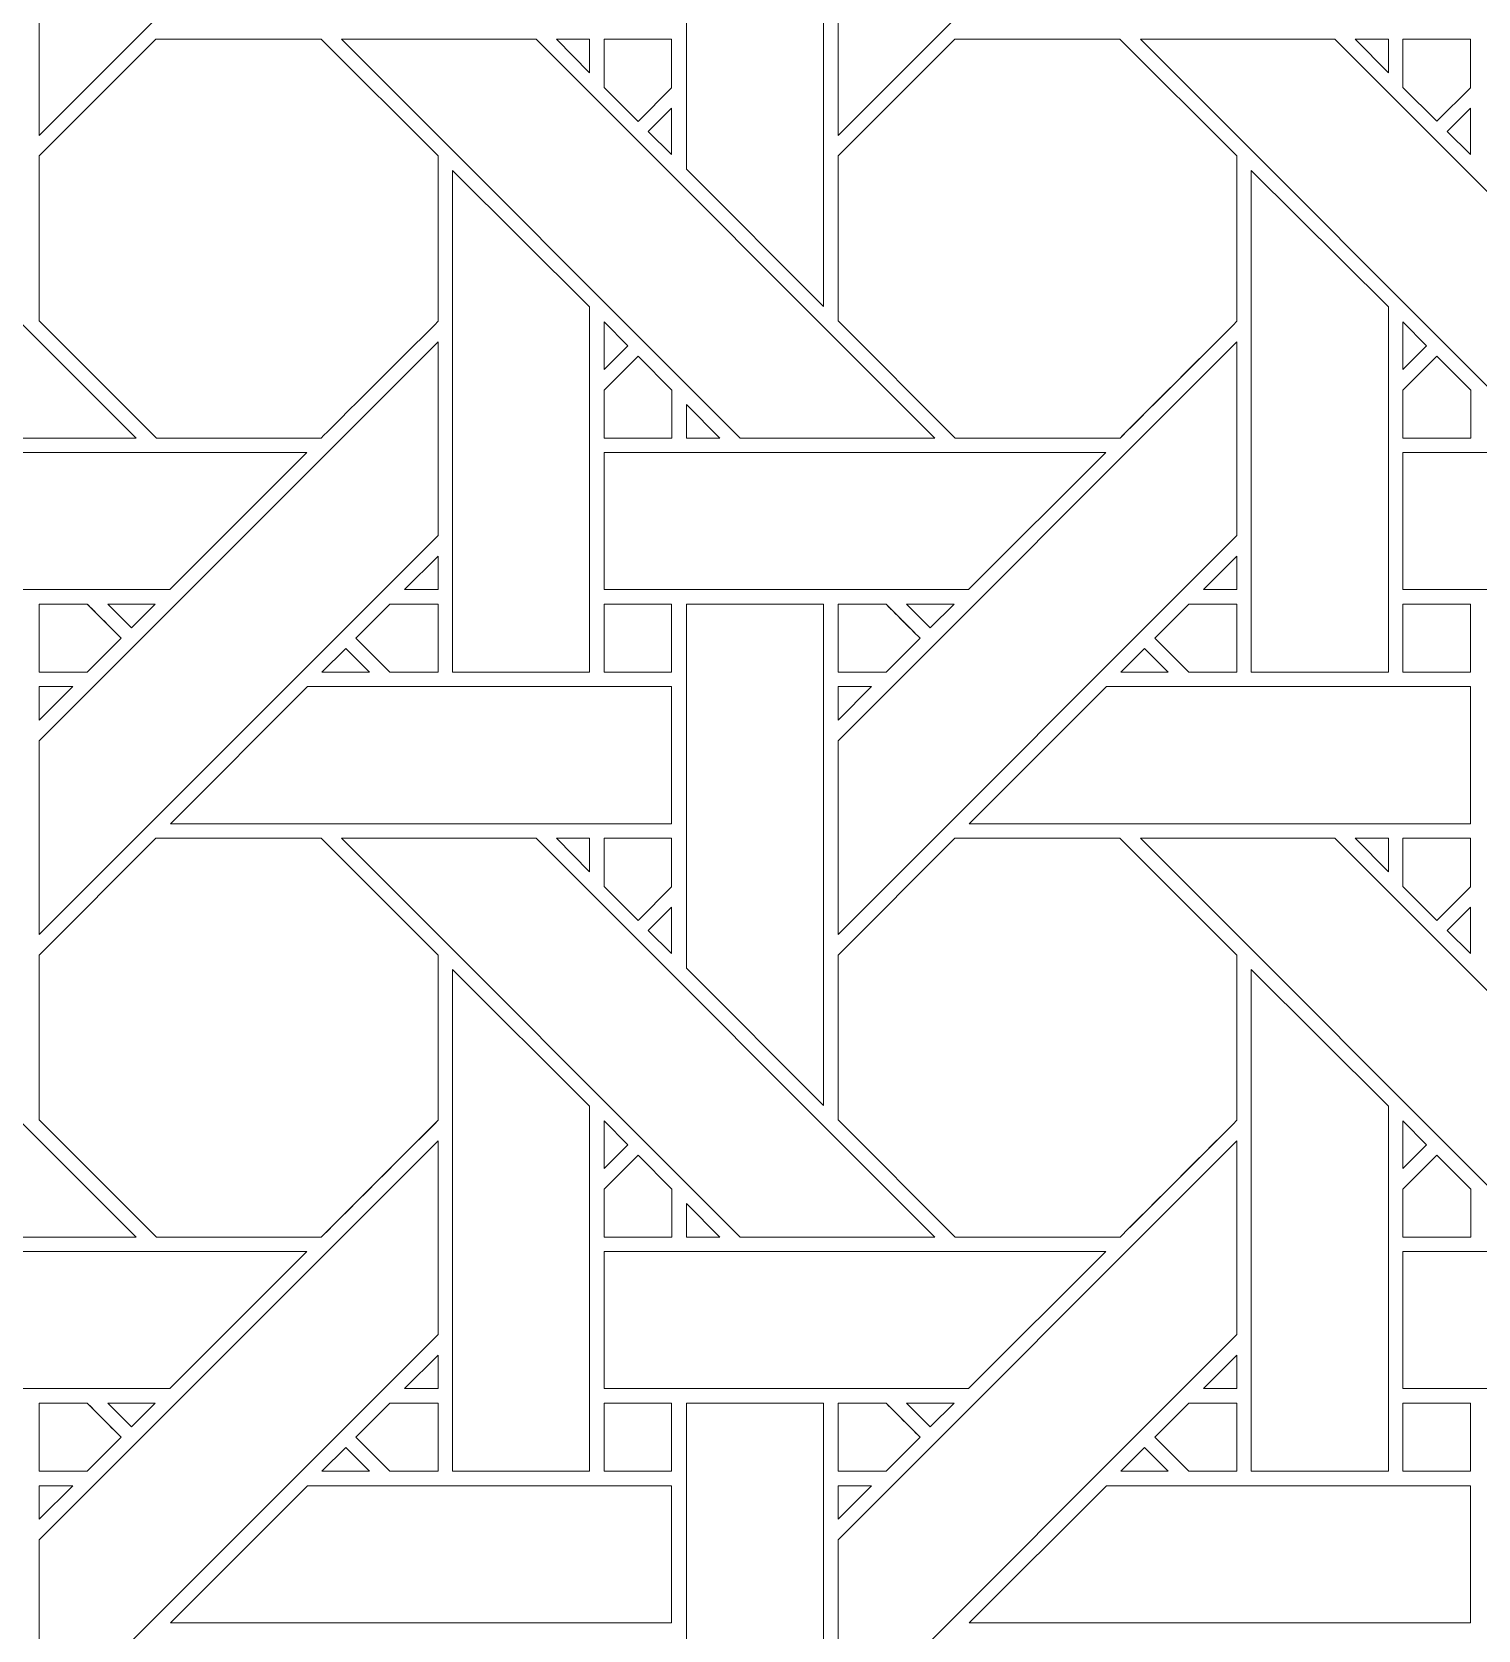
# Model space of a CAD drawing. Header units: inches. Extents: x 5.4 to 19.4, y 5.6 to 12.6.
# Drawn here: x 14.035 to 15.752, y 7.442 to 9.34 of the extents above; entities that cross this region are included whole.
import ezdxf

# ---------------------------------------------------------------- set-up
doc = ezdxf.new("R2010")
doc.units = ezdxf.units.IN
doc.header["$MEASUREMENT"] = 0
doc.layers.add('Design', color=7, linetype='Continuous', lineweight=0)

msp = doc.modelspace()

# ---------------------------------------------------------------- linework, layer by layer
at = {"layer": 'Design'}
for points, knots in [([(5.3829, 12.5948), (5.3829, 12.5948), (5.3829, 5.5948), (5.3829, 5.5948), (5.3829, 5.5948), (19.3829, 5.5948), (19.3829, 5.5948), (19.3829, 5.5948), (19.3829, 12.5948), (19.3829, 12.5948), (19.3829, 12.5948), (5.3829, 12.5948), (5.3829, 12.5948)], [0, 0, 0, 0, 1, 1, 1, 2, 2, 2, 3, 3, 3, 4, 4, 4, 4]), ([(5.8069, 12.1914), (5.8069, 12.1914), (5.8069, 5.9981), (5.8069, 5.9981), (5.8069, 5.9981), (18.9588, 5.9981), (18.9588, 5.9981), (18.9588, 5.9981), (18.9588, 12.1914), (18.9588, 12.1914), (18.9588, 12.1914), (5.8069, 12.1914), (5.8069, 12.1914)], [0, 0, 0, 0, 1, 1, 1, 2, 2, 2, 3, 3, 3, 4, 4, 4, 4]), ([(14.5172, 9.6904), (14.5172, 9.6904), (14.0435, 9.2167), (14.0435, 9.2167), (14.0435, 9.2167), (14.0435, 9.4468), (14.0435, 9.4468), (14.0435, 9.4468), (14.5172, 9.9204), (14.5172, 9.9204), (14.5172, 9.9204), (14.5172, 9.6904), (14.5172, 9.6904)], [0, 0, 0, 0, 1, 1, 1, 2, 2, 2, 3, 3, 3, 4, 4, 4, 4]), ([(15.4659, 9.6904), (15.4659, 9.6904), (14.9922, 9.2167), (14.9922, 9.2167), (14.9922, 9.2167), (14.9922, 9.4468), (14.9922, 9.4468), (14.9922, 9.4468), (15.4659, 9.9204), (15.4659, 9.9204), (15.4659, 9.9204), (15.4659, 9.6904), (15.4659, 9.6904)], [0, 0, 0, 0, 1, 1, 1, 2, 2, 2, 3, 3, 3, 4, 4, 4, 4]), ([(14.8122, 9.1768), (14.8122, 9.1768), (14.8122, 9.609), (14.8122, 9.609), (14.8122, 9.609), (14.9751, 9.609), (14.9751, 9.609), (14.9751, 9.609), (14.9751, 9.0138), (14.9751, 9.0138), (14.9751, 9.0138), (14.8122, 9.1768), (14.8122, 9.1768)], [0, 0, 0, 0, 1, 1, 1, 2, 2, 2, 3, 3, 3, 4, 4, 4, 4]), ([(13.4539, 9.3311), (13.4539, 9.3311), (13.6849, 9.3311), (13.6849, 9.3311), (13.6849, 9.3311), (14.1585, 8.8574), (14.1585, 8.8574), (14.1585, 8.8574), (13.9275, 8.8574), (13.9275, 8.8574), (13.9275, 8.8574), (13.4539, 9.3311), (13.4539, 9.3311)], [0, 0, 0, 0, 1, 1, 1, 2, 2, 2, 3, 3, 3, 4, 4, 4, 4]), ([(14.1822, 9.3311), (14.1822, 9.3311), (14.3784, 9.3311), (14.3784, 9.3311), (14.3784, 9.3311), (14.5172, 9.1924), (14.5172, 9.1924), (14.5172, 9.1924), (14.5172, 8.9961), (14.5172, 8.9961), (14.4994, 8.9782), (14.3874, 8.8665), (14.3784, 8.8575), (14.3784, 8.8575), (14.1827, 8.8575), (14.1827, 8.8575), (14.1827, 8.8575), (14.0435, 8.9967), (14.0435, 8.9967), (14.0435, 8.9967), (14.0435, 9.1924), (14.0435, 9.1924), (14.0435, 9.1924), (14.1822, 9.3311), (14.1822, 9.3311)], [0, 0, 0, 0, 1, 1, 1, 2, 2, 2, 3, 3, 3, 4, 4, 4, 5, 5, 5, 6, 6, 6, 7, 7, 7, 8, 8, 8, 8]), ([(14.0435, 8.9967), (14.0435, 8.9967), (14.0435, 9.1924), (14.0435, 9.1924), (14.0435, 9.1924), (14.1822, 9.3311), (14.1822, 9.3311), (14.1822, 9.3311), (14.3784, 9.3311), (14.3784, 9.3311), (14.3784, 9.3311), (14.5172, 9.1924), (14.5172, 9.1924), (14.5172, 9.1924), (14.5172, 8.9961), (14.5172, 8.9961), (14.4994, 8.9782), (14.3874, 8.8665), (14.3784, 8.8575), (14.3784, 8.8575), (14.1827, 8.8575), (14.1827, 8.8575), (14.1827, 8.8575), (14.0435, 8.9967), (14.0435, 8.9967)], [0, 0, 0, 0, 1, 1, 1, 2, 2, 2, 3, 3, 3, 4, 4, 4, 5, 5, 5, 6, 6, 6, 7, 7, 7, 8, 8, 8, 8]), ([(14.4026, 9.3311), (14.4026, 9.3311), (14.6336, 9.3311), (14.6336, 9.3311), (14.6336, 9.3311), (15.1072, 8.8574), (15.1072, 8.8574), (15.1072, 8.8574), (14.8762, 8.8574), (14.8762, 8.8574), (14.8762, 8.8574), (14.4026, 9.3311), (14.4026, 9.3311)], [0, 0, 0, 0, 1, 1, 1, 2, 2, 2, 3, 3, 3, 4, 4, 4, 4]), ([(14.6577, 9.3311), (14.6577, 9.3311), (14.6972, 9.3311), (14.6972, 9.3311), (14.6972, 9.3311), (14.6972, 9.2912), (14.6972, 9.2912), (14.6972, 9.2912), (14.6577, 9.3311), (14.6577, 9.3311)], [0, 0, 0, 0, 1, 1, 1, 2, 2, 2, 3, 3, 3, 3]), ([(14.7946, 9.3311), (14.7946, 9.3311), (14.7946, 9.2735), (14.7946, 9.2735), (14.7946, 9.2735), (14.7547, 9.2335), (14.7547, 9.2335), (14.7547, 9.2335), (14.7144, 9.2739), (14.7144, 9.2739), (14.7144, 9.2739), (14.7144, 9.3311), (14.7144, 9.3311), (14.7144, 9.3311), (14.7946, 9.3311), (14.7946, 9.3311)], [0, 0, 0, 0, 1, 1, 1, 2, 2, 2, 3, 3, 3, 4, 4, 4, 5, 5, 5, 5]), ([(14.7547, 9.2335), (14.7547, 9.2335), (14.7144, 9.2739), (14.7144, 9.2739), (14.7144, 9.2739), (14.7144, 9.3311), (14.7144, 9.3311), (14.7144, 9.3311), (14.7946, 9.3311), (14.7946, 9.3311), (14.7946, 9.3311), (14.7946, 9.2735), (14.7946, 9.2735), (14.7946, 9.2735), (14.7547, 9.2335), (14.7547, 9.2335)], [0, 0, 0, 0, 1, 1, 1, 2, 2, 2, 3, 3, 3, 4, 4, 4, 5, 5, 5, 5]), ([(15.1309, 9.3311), (15.1309, 9.3311), (15.3271, 9.3311), (15.3271, 9.3311), (15.3271, 9.3311), (15.4659, 9.1924), (15.4659, 9.1924), (15.4659, 9.1924), (15.4659, 8.9961), (15.4659, 8.9961), (15.4481, 8.9782), (15.3362, 8.8665), (15.3272, 8.8575), (15.3272, 8.8575), (15.1315, 8.8575), (15.1315, 8.8575), (15.1315, 8.8575), (14.9922, 8.9967), (14.9922, 8.9967), (14.9922, 8.9967), (14.9922, 9.1924), (14.9922, 9.1924), (14.9922, 9.1924), (15.1309, 9.3311), (15.1309, 9.3311)], [0, 0, 0, 0, 1, 1, 1, 2, 2, 2, 3, 3, 3, 4, 4, 4, 5, 5, 5, 6, 6, 6, 7, 7, 7, 8, 8, 8, 8]), ([(14.9922, 8.9967), (14.9922, 8.9967), (14.9922, 9.1924), (14.9922, 9.1924), (14.9922, 9.1924), (15.1309, 9.3311), (15.1309, 9.3311), (15.1309, 9.3311), (15.3271, 9.3311), (15.3271, 9.3311), (15.3271, 9.3311), (15.4659, 9.1924), (15.4659, 9.1924), (15.4659, 9.1924), (15.4659, 8.9961), (15.4659, 8.9961), (15.4477, 8.9778), (15.3359, 8.8662), (15.3272, 8.8575), (15.3272, 8.8575), (15.1315, 8.8575), (15.1315, 8.8575), (15.1315, 8.8575), (14.9922, 8.9967), (14.9922, 8.9967)], [0, 0, 0, 0, 1, 1, 1, 2, 2, 2, 3, 3, 3, 4, 4, 4, 5, 5, 5, 6, 6, 6, 7, 7, 7, 8, 8, 8, 8]), ([(15.3514, 9.3311), (15.3514, 9.3311), (15.5823, 9.3311), (15.5823, 9.3311), (15.5823, 9.3311), (16.056, 8.8574), (16.056, 8.8574), (16.056, 8.8574), (15.8249, 8.8574), (15.8249, 8.8574), (15.8249, 8.8574), (15.3514, 9.3311), (15.3514, 9.3311)], [0, 0, 0, 0, 1, 1, 1, 2, 2, 2, 3, 3, 3, 4, 4, 4, 4]), ([(15.6064, 9.3311), (15.6064, 9.3311), (15.6459, 9.3311), (15.6459, 9.3311), (15.6459, 9.3311), (15.6459, 9.2912), (15.6459, 9.2912), (15.6459, 9.2912), (15.6064, 9.3311), (15.6064, 9.3311)], [0, 0, 0, 0, 1, 1, 1, 2, 2, 2, 3, 3, 3, 3]), ([(15.7434, 9.3311), (15.7434, 9.3311), (15.7434, 9.2735), (15.7434, 9.2735), (15.7434, 9.2735), (15.7034, 9.2336), (15.7034, 9.2336), (15.7034, 9.2336), (15.6631, 9.2739), (15.6631, 9.2739), (15.6631, 9.2739), (15.6631, 9.3311), (15.6631, 9.3311), (15.6631, 9.3311), (15.7434, 9.3311), (15.7434, 9.3311)], [0, 0, 0, 0, 1, 1, 1, 2, 2, 2, 3, 3, 3, 4, 4, 4, 5, 5, 5, 5]), ([(15.7034, 9.2336), (15.7034, 9.2336), (15.6631, 9.2739), (15.6631, 9.2739), (15.6631, 9.2739), (15.6631, 9.3311), (15.6631, 9.3311), (15.6631, 9.3311), (15.7434, 9.3311), (15.7434, 9.3311), (15.7434, 9.3311), (15.7434, 9.2735), (15.7434, 9.2735), (15.7434, 9.2735), (15.7034, 9.2336), (15.7034, 9.2336)], [0, 0, 0, 0, 1, 1, 1, 2, 2, 2, 3, 3, 3, 4, 4, 4, 5, 5, 5, 5]), ([(14.7946, 9.2492), (14.7946, 9.2492), (14.7946, 9.1941), (14.7946, 9.1941), (14.7946, 9.1941), (14.7669, 9.2215), (14.7669, 9.2215), (14.7669, 9.2215), (14.7946, 9.2492), (14.7946, 9.2492)], [0, 0, 0, 0, 1, 1, 1, 2, 2, 2, 3, 3, 3, 3]), ([(15.7434, 9.2492), (15.7434, 9.2492), (15.7434, 9.1941), (15.7434, 9.1941), (15.7434, 9.1941), (15.7156, 9.2215), (15.7156, 9.2215), (15.7156, 9.2215), (15.7434, 9.2492), (15.7434, 9.2492)], [0, 0, 0, 0, 1, 1, 1, 2, 2, 2, 3, 3, 3, 3]), ([(14.6971, 9.0131), (14.6971, 9.0131), (14.6971, 8.5794), (14.6971, 8.5794), (14.6971, 8.5794), (14.5343, 8.5794), (14.5343, 8.5794), (14.5343, 8.5794), (14.5343, 9.1753), (14.5343, 9.1753), (14.5343, 9.1753), (14.6971, 9.0131), (14.6971, 9.0131)], [0, 0, 0, 0, 1, 1, 1, 2, 2, 2, 3, 3, 3, 4, 4, 4, 4]), ([(15.6458, 9.0131), (15.6458, 9.0131), (15.6458, 8.5794), (15.6458, 8.5794), (15.6458, 8.5794), (15.483, 8.5794), (15.483, 8.5794), (15.483, 8.5794), (15.483, 9.1753), (15.483, 9.1753), (15.483, 9.1753), (15.6458, 9.0131), (15.6458, 9.0131)], [0, 0, 0, 0, 1, 1, 1, 2, 2, 2, 3, 3, 3, 4, 4, 4, 4]), ([(14.7144, 8.9389), (14.7144, 8.9389), (14.7144, 8.9956), (14.7144, 8.9956), (14.7144, 8.9956), (14.7426, 8.9671), (14.7426, 8.9671), (14.7426, 8.9671), (14.7144, 8.9389), (14.7144, 8.9389)], [0, 0, 0, 0, 1, 1, 1, 2, 2, 2, 3, 3, 3, 3]), ([(15.6631, 8.9389), (15.6631, 8.9389), (15.6631, 8.9956), (15.6631, 8.9956), (15.6631, 8.9956), (15.6913, 8.9671), (15.6913, 8.9671), (15.6913, 8.9671), (15.6631, 8.9389), (15.6631, 8.9389)], [0, 0, 0, 0, 1, 1, 1, 2, 2, 2, 3, 3, 3, 3]), ([(14.0435, 8.4981), (14.0435, 8.4981), (14.5172, 8.9717), (14.5172, 8.9717), (14.5172, 8.9717), (14.5172, 8.7417), (14.5172, 8.7417), (14.5172, 8.7417), (14.0435, 8.268), (14.0435, 8.268), (14.0435, 8.268), (14.0435, 8.4981), (14.0435, 8.4981)], [0, 0, 0, 0, 1, 1, 1, 2, 2, 2, 3, 3, 3, 4, 4, 4, 4]), ([(14.9922, 8.4981), (14.9922, 8.4981), (15.4659, 8.9717), (15.4659, 8.9717), (15.4659, 8.9717), (15.4659, 8.7417), (15.4659, 8.7417), (15.4659, 8.7417), (14.9922, 8.268), (14.9922, 8.268), (14.9922, 8.268), (14.9922, 8.4981), (14.9922, 8.4981)], [0, 0, 0, 0, 1, 1, 1, 2, 2, 2, 3, 3, 3, 4, 4, 4, 4]), ([(14.7144, 8.8572), (14.7144, 8.8572), (14.7144, 8.9145), (14.7144, 8.9145), (14.7144, 8.9145), (14.7547, 8.9548), (14.7547, 8.9548), (14.7547, 8.9548), (14.795, 8.9145), (14.795, 8.9145), (14.795, 8.9145), (14.795, 8.8572), (14.795, 8.8572), (14.795, 8.8572), (14.7144, 8.8572), (14.7144, 8.8572)], [0, 0, 0, 0, 1, 1, 1, 2, 2, 2, 3, 3, 3, 4, 4, 4, 5, 5, 5, 5]), ([(14.7144, 8.9145), (14.7144, 8.9145), (14.7547, 8.9548), (14.7547, 8.9548), (14.7547, 8.9548), (14.795, 8.9145), (14.795, 8.9145), (14.795, 8.9145), (14.795, 8.8572), (14.795, 8.8572), (14.795, 8.8572), (14.7144, 8.8572), (14.7144, 8.8572), (14.7144, 8.8572), (14.7144, 8.9145), (14.7144, 8.9145)], [0, 0, 0, 0, 1, 1, 1, 2, 2, 2, 3, 3, 3, 4, 4, 4, 5, 5, 5, 5]), ([(15.6631, 8.8572), (15.6631, 8.8572), (15.6631, 8.9145), (15.6631, 8.9145), (15.6631, 8.9145), (15.7034, 8.9548), (15.7034, 8.9548), (15.7034, 8.9548), (15.7438, 8.9145), (15.7438, 8.9145), (15.7438, 8.9145), (15.7438, 8.8572), (15.7438, 8.8572), (15.7438, 8.8572), (15.6631, 8.8572), (15.6631, 8.8572)], [0, 0, 0, 0, 1, 1, 1, 2, 2, 2, 3, 3, 3, 4, 4, 4, 5, 5, 5, 5]), ([(15.6631, 8.9145), (15.6631, 8.9145), (15.7034, 8.9548), (15.7034, 8.9548), (15.7034, 8.9548), (15.7438, 8.9145), (15.7438, 8.9145), (15.7438, 8.9145), (15.7438, 8.8572), (15.7438, 8.8572), (15.7438, 8.8572), (15.6631, 8.8572), (15.6631, 8.8572), (15.6631, 8.8572), (15.6631, 8.9145), (15.6631, 8.9145)], [0, 0, 0, 0, 1, 1, 1, 2, 2, 2, 3, 3, 3, 4, 4, 4, 5, 5, 5, 5]), ([(14.852, 8.8574), (14.852, 8.8574), (14.8123, 8.8574), (14.8123, 8.8574), (14.8123, 8.8574), (14.8123, 8.8972), (14.8123, 8.8972), (14.8123, 8.8972), (14.852, 8.8574), (14.852, 8.8574)], [0, 0, 0, 0, 1, 1, 1, 2, 2, 2, 3, 3, 3, 3]), ([(13.7656, 8.6775), (13.7656, 8.6775), (13.7656, 8.8402), (13.7656, 8.8402), (13.7656, 8.8402), (14.3613, 8.8402), (14.3613, 8.8402), (14.3613, 8.8402), (14.1986, 8.6775), (14.1986, 8.6775), (14.1986, 8.6775), (13.7656, 8.6775), (13.7656, 8.6775)], [0, 0, 0, 0, 1, 1, 1, 2, 2, 2, 3, 3, 3, 4, 4, 4, 4]), ([(14.7144, 8.6775), (14.7144, 8.6775), (14.7144, 8.8402), (14.7144, 8.8402), (14.7144, 8.8402), (15.3101, 8.8402), (15.3101, 8.8402), (15.3101, 8.8402), (15.1473, 8.6775), (15.1473, 8.6775), (15.1473, 8.6775), (14.7144, 8.6775), (14.7144, 8.6775)], [0, 0, 0, 0, 1, 1, 1, 2, 2, 2, 3, 3, 3, 4, 4, 4, 4]), ([(15.6631, 8.6775), (15.6631, 8.6775), (15.6631, 8.8402), (15.6631, 8.8402), (15.6631, 8.8402), (16.2588, 8.8402), (16.2588, 8.8402), (16.2588, 8.8402), (16.0961, 8.6775), (16.0961, 8.6775), (16.0961, 8.6775), (15.6631, 8.6775), (15.6631, 8.6775)], [0, 0, 0, 0, 1, 1, 1, 2, 2, 2, 3, 3, 3, 4, 4, 4, 4]), ([(14.4774, 8.6775), (14.4774, 8.6775), (14.5172, 8.7173), (14.5172, 8.7173), (14.5172, 8.7173), (14.5172, 8.6775), (14.5172, 8.6775), (14.5172, 8.6775), (14.4774, 8.6775), (14.4774, 8.6775)], [0, 0, 0, 0, 1, 1, 1, 2, 2, 2, 3, 3, 3, 3]), ([(15.4261, 8.6775), (15.4261, 8.6775), (15.4659, 8.7173), (15.4659, 8.7173), (15.4659, 8.7173), (15.4659, 8.6775), (15.4659, 8.6775), (15.4659, 8.6775), (15.4261, 8.6775), (15.4261, 8.6775)], [0, 0, 0, 0, 1, 1, 1, 2, 2, 2, 3, 3, 3, 3]), ([(14.1006, 8.6602), (14.1057, 8.6551), (14.1365, 8.6243), (14.1409, 8.6199), (14.1409, 8.6199), (14.1005, 8.5794), (14.1005, 8.5794), (14.1005, 8.5794), (14.0435, 8.5794), (14.0435, 8.5794), (14.0435, 8.5794), (14.0435, 8.6602), (14.0435, 8.6602), (14.0435, 8.6602), (14.1006, 8.6602), (14.1006, 8.6602)], [0, 0, 0, 0, 1, 1, 1, 2, 2, 2, 3, 3, 3, 4, 4, 4, 5, 5, 5, 5]), ([(14.0435, 8.5794), (14.0435, 8.5794), (14.0435, 8.6602), (14.0435, 8.6602), (14.0435, 8.6602), (14.1006, 8.6602), (14.1006, 8.6602), (14.106, 8.6548), (14.1369, 8.6239), (14.1409, 8.6199), (14.1409, 8.6199), (14.1005, 8.5794), (14.1005, 8.5794), (14.1005, 8.5794), (14.0435, 8.5794), (14.0435, 8.5794)], [0, 0, 0, 0, 1, 1, 1, 2, 2, 2, 3, 3, 3, 4, 4, 4, 5, 5, 5, 5]), ([(14.1249, 8.6602), (14.1249, 8.6602), (14.1814, 8.6602), (14.1814, 8.6602), (14.1814, 8.6602), (14.1531, 8.632), (14.1531, 8.632), (14.1531, 8.632), (14.1249, 8.6602), (14.1249, 8.6602)], [0, 0, 0, 0, 1, 1, 1, 2, 2, 2, 3, 3, 3, 3]), ([(14.5172, 8.6602), (14.5172, 8.6602), (14.5172, 8.5794), (14.5172, 8.5794), (14.5172, 8.5794), (14.4601, 8.5794), (14.4601, 8.5794), (14.4601, 8.5794), (14.4197, 8.6198), (14.4197, 8.6198), (14.4197, 8.6198), (14.4601, 8.6602), (14.4601, 8.6602), (14.4601, 8.6602), (14.5172, 8.6602), (14.5172, 8.6602)], [0, 0, 0, 0, 1, 1, 1, 2, 2, 2, 3, 3, 3, 4, 4, 4, 5, 5, 5, 5]), ([(14.4197, 8.6198), (14.4197, 8.6198), (14.4601, 8.6602), (14.4601, 8.6602), (14.4601, 8.6602), (14.5172, 8.6602), (14.5172, 8.6602), (14.5172, 8.6602), (14.5172, 8.5794), (14.5172, 8.5794), (14.5172, 8.5794), (14.4601, 8.5794), (14.4601, 8.5794), (14.4601, 8.5794), (14.4197, 8.6198), (14.4197, 8.6198)], [0, 0, 0, 0, 1, 1, 1, 2, 2, 2, 3, 3, 3, 4, 4, 4, 5, 5, 5, 5]), ([(14.7946, 8.5794), (14.7946, 8.5794), (14.7144, 8.5794), (14.7144, 8.5794), (14.7144, 8.5794), (14.7144, 8.6602), (14.7144, 8.6602), (14.7144, 8.6602), (14.7946, 8.6602), (14.7946, 8.6602), (14.7946, 8.6602), (14.7946, 8.5794), (14.7946, 8.5794)], [0, 0, 0, 0, 1, 1, 1, 2, 2, 2, 3, 3, 3, 4, 4, 4, 4]), ([(14.7144, 8.5794), (14.7144, 8.5794), (14.7144, 8.6602), (14.7144, 8.6602), (14.7144, 8.6602), (14.7946, 8.6602), (14.7946, 8.6602), (14.7946, 8.6602), (14.7946, 8.5794), (14.7946, 8.5794), (14.7946, 8.5794), (14.7144, 8.5794), (14.7144, 8.5794)], [0, 0, 0, 0, 1, 1, 1, 2, 2, 2, 3, 3, 3, 4, 4, 4, 4]), ([(14.9751, 8.6602), (14.9751, 8.6602), (14.9751, 8.0651), (14.9751, 8.0651), (14.9751, 8.0651), (14.8122, 8.228), (14.8122, 8.228), (14.8122, 8.228), (14.8122, 8.6602), (14.8122, 8.6602), (14.8122, 8.6602), (14.9751, 8.6602), (14.9751, 8.6602)], [0, 0, 0, 0, 1, 1, 1, 2, 2, 2, 3, 3, 3, 4, 4, 4, 4]), ([(15.0493, 8.6602), (15.0544, 8.6551), (15.0852, 8.6243), (15.0896, 8.6199), (15.0896, 8.6199), (15.0492, 8.5794), (15.0492, 8.5794), (15.0492, 8.5794), (14.9922, 8.5794), (14.9922, 8.5794), (14.9922, 8.5794), (14.9922, 8.6602), (14.9922, 8.6602), (14.9922, 8.6602), (15.0493, 8.6602), (15.0493, 8.6602)], [0, 0, 0, 0, 1, 1, 1, 2, 2, 2, 3, 3, 3, 4, 4, 4, 5, 5, 5, 5]), ([(14.9922, 8.5794), (14.9922, 8.5794), (14.9922, 8.6602), (14.9922, 8.6602), (14.9922, 8.6602), (15.0493, 8.6602), (15.0493, 8.6602), (15.0547, 8.6549), (15.0855, 8.624), (15.0896, 8.6199), (15.0896, 8.6199), (15.0492, 8.5794), (15.0492, 8.5794), (15.0492, 8.5794), (14.9922, 8.5794), (14.9922, 8.5794)], [0, 0, 0, 0, 1, 1, 1, 2, 2, 2, 3, 3, 3, 4, 4, 4, 5, 5, 5, 5]), ([(15.0736, 8.6602), (15.0736, 8.6602), (15.1301, 8.6602), (15.1301, 8.6602), (15.1301, 8.6602), (15.1018, 8.632), (15.1018, 8.632), (15.1018, 8.632), (15.0736, 8.6602), (15.0736, 8.6602)], [0, 0, 0, 0, 1, 1, 1, 2, 2, 2, 3, 3, 3, 3]), ([(15.4659, 8.6602), (15.4659, 8.6602), (15.4659, 8.5794), (15.4659, 8.5794), (15.4659, 8.5794), (15.4088, 8.5794), (15.4088, 8.5794), (15.4088, 8.5794), (15.3684, 8.6198), (15.3684, 8.6198), (15.3684, 8.6198), (15.4089, 8.6602), (15.4089, 8.6602), (15.4089, 8.6602), (15.4659, 8.6602), (15.4659, 8.6602)], [0, 0, 0, 0, 1, 1, 1, 2, 2, 2, 3, 3, 3, 4, 4, 4, 5, 5, 5, 5]), ([(15.3684, 8.6198), (15.3684, 8.6198), (15.4089, 8.6602), (15.4089, 8.6602), (15.4089, 8.6602), (15.4659, 8.6602), (15.4659, 8.6602), (15.4659, 8.6602), (15.4659, 8.5794), (15.4659, 8.5794), (15.4659, 8.5794), (15.4088, 8.5794), (15.4088, 8.5794), (15.4088, 8.5794), (15.3684, 8.6198), (15.3684, 8.6198)], [0, 0, 0, 0, 1, 1, 1, 2, 2, 2, 3, 3, 3, 4, 4, 4, 5, 5, 5, 5]), ([(15.7434, 8.5794), (15.7434, 8.5794), (15.6631, 8.5794), (15.6631, 8.5794), (15.6631, 8.5794), (15.6631, 8.6602), (15.6631, 8.6602), (15.6631, 8.6602), (15.7434, 8.6602), (15.7434, 8.6602), (15.7434, 8.6602), (15.7434, 8.5794), (15.7434, 8.5794)], [0, 0, 0, 0, 1, 1, 1, 2, 2, 2, 3, 3, 3, 4, 4, 4, 4]), ([(15.6631, 8.5794), (15.6631, 8.5794), (15.6631, 8.6602), (15.6631, 8.6602), (15.6631, 8.6602), (15.7434, 8.6602), (15.7434, 8.6602), (15.7434, 8.6602), (15.7434, 8.5794), (15.7434, 8.5794), (15.7434, 8.5794), (15.6631, 8.5794), (15.6631, 8.5794)], [0, 0, 0, 0, 1, 1, 1, 2, 2, 2, 3, 3, 3, 4, 4, 4, 4]), ([(14.4358, 8.5794), (14.4358, 8.5794), (14.3793, 8.5794), (14.3793, 8.5794), (14.3793, 8.5794), (14.4076, 8.6077), (14.4076, 8.6077), (14.4076, 8.6077), (14.4358, 8.5794), (14.4358, 8.5794)], [0, 0, 0, 0, 1, 1, 1, 2, 2, 2, 3, 3, 3, 3]), ([(15.3845, 8.5794), (15.3845, 8.5794), (15.3281, 8.5794), (15.3281, 8.5794), (15.3281, 8.5794), (15.3563, 8.6077), (15.3563, 8.6077), (15.3563, 8.6077), (15.3845, 8.5794), (15.3845, 8.5794)], [0, 0, 0, 0, 1, 1, 1, 2, 2, 2, 3, 3, 3, 3]), ([(14.0833, 8.5623), (14.0833, 8.5623), (14.0435, 8.5225), (14.0435, 8.5225), (14.0435, 8.5225), (14.0435, 8.5623), (14.0435, 8.5623), (14.0435, 8.5623), (14.0833, 8.5623), (14.0833, 8.5623)], [0, 0, 0, 0, 1, 1, 1, 2, 2, 2, 3, 3, 3, 3]), ([(14.1993, 8.3995), (14.1993, 8.3995), (14.3622, 8.5623), (14.3622, 8.5623), (14.3622, 8.5623), (14.7946, 8.5623), (14.7946, 8.5623), (14.7946, 8.5623), (14.7946, 8.3995), (14.7946, 8.3995), (14.7946, 8.3995), (14.1993, 8.3995), (14.1993, 8.3995)], [0, 0, 0, 0, 1, 1, 1, 2, 2, 2, 3, 3, 3, 4, 4, 4, 4]), ([(15.0321, 8.5623), (15.0321, 8.5623), (14.9922, 8.5225), (14.9922, 8.5225), (14.9922, 8.5225), (14.9922, 8.5623), (14.9922, 8.5623), (14.9922, 8.5623), (15.0321, 8.5623), (15.0321, 8.5623)], [0, 0, 0, 0, 1, 1, 1, 2, 2, 2, 3, 3, 3, 3]), ([(15.1481, 8.3995), (15.1481, 8.3995), (15.3109, 8.5623), (15.3109, 8.5623), (15.3109, 8.5623), (15.7434, 8.5623), (15.7434, 8.5623), (15.7434, 8.5623), (15.7434, 8.3995), (15.7434, 8.3995), (15.7434, 8.3995), (15.1481, 8.3995), (15.1481, 8.3995)], [0, 0, 0, 0, 1, 1, 1, 2, 2, 2, 3, 3, 3, 4, 4, 4, 4]), ([(13.4539, 8.3824), (13.4539, 8.3824), (13.6849, 8.3824), (13.6849, 8.3824), (13.6849, 8.3824), (14.1585, 7.9087), (14.1585, 7.9087), (14.1585, 7.9087), (13.9275, 7.9087), (13.9275, 7.9087), (13.9275, 7.9087), (13.4539, 8.3824), (13.4539, 8.3824)], [0, 0, 0, 0, 1, 1, 1, 2, 2, 2, 3, 3, 3, 4, 4, 4, 4]), ([(14.1822, 8.3823), (14.1822, 8.3823), (14.3784, 8.3823), (14.3784, 8.3823), (14.3784, 8.3823), (14.5172, 8.2436), (14.5172, 8.2436), (14.5172, 8.2436), (14.5172, 8.0474), (14.5172, 8.0474), (14.4994, 8.0295), (14.3874, 7.9177), (14.3785, 7.9087), (14.3785, 7.9087), (14.1827, 7.9087), (14.1827, 7.9087), (14.1827, 7.9087), (14.0435, 8.048), (14.0435, 8.048), (14.0435, 8.048), (14.0435, 8.2436), (14.0435, 8.2436), (14.0435, 8.2436), (14.1822, 8.3823), (14.1822, 8.3823)], [0, 0, 0, 0, 1, 1, 1, 2, 2, 2, 3, 3, 3, 4, 4, 4, 5, 5, 5, 6, 6, 6, 7, 7, 7, 8, 8, 8, 8]), ([(14.0435, 8.048), (14.0435, 8.048), (14.0435, 8.2436), (14.0435, 8.2436), (14.0435, 8.2436), (14.1822, 8.3823), (14.1822, 8.3823), (14.1822, 8.3823), (14.3784, 8.3823), (14.3784, 8.3823), (14.3784, 8.3823), (14.5172, 8.2436), (14.5172, 8.2436), (14.5172, 8.2436), (14.5172, 8.0474), (14.5172, 8.0474), (14.4987, 8.0288), (14.3869, 7.9172), (14.3785, 7.9087), (14.3785, 7.9087), (14.1827, 7.9087), (14.1827, 7.9087), (14.1827, 7.9087), (14.0435, 8.048), (14.0435, 8.048)], [0, 0, 0, 0, 1, 1, 1, 2, 2, 2, 3, 3, 3, 4, 4, 4, 5, 5, 5, 6, 6, 6, 7, 7, 7, 8, 8, 8, 8]), ([(14.4026, 8.3824), (14.4026, 8.3824), (14.6336, 8.3824), (14.6336, 8.3824), (14.6336, 8.3824), (15.1072, 7.9087), (15.1072, 7.9087), (15.1072, 7.9087), (14.8762, 7.9087), (14.8762, 7.9087), (14.8762, 7.9087), (14.4026, 8.3824), (14.4026, 8.3824)], [0, 0, 0, 0, 1, 1, 1, 2, 2, 2, 3, 3, 3, 4, 4, 4, 4]), ([(14.6972, 8.3824), (14.6972, 8.3824), (14.6972, 8.3425), (14.6972, 8.3425), (14.6972, 8.3425), (14.6577, 8.3824), (14.6577, 8.3824), (14.6577, 8.3824), (14.6972, 8.3824), (14.6972, 8.3824)], [0, 0, 0, 0, 1, 1, 1, 2, 2, 2, 3, 3, 3, 3]), ([(14.7946, 8.3824), (14.7946, 8.3824), (14.7946, 8.3248), (14.7946, 8.3248), (14.7946, 8.3248), (14.7547, 8.2848), (14.7547, 8.2848), (14.7547, 8.2848), (14.7144, 8.3252), (14.7144, 8.3252), (14.7144, 8.3252), (14.7144, 8.3824), (14.7144, 8.3824), (14.7144, 8.3824), (14.7946, 8.3824), (14.7946, 8.3824)], [0, 0, 0, 0, 1, 1, 1, 2, 2, 2, 3, 3, 3, 4, 4, 4, 5, 5, 5, 5]), ([(14.7547, 8.2848), (14.7547, 8.2848), (14.7144, 8.3252), (14.7144, 8.3252), (14.7144, 8.3252), (14.7144, 8.3824), (14.7144, 8.3824), (14.7144, 8.3824), (14.7946, 8.3824), (14.7946, 8.3824), (14.7946, 8.3824), (14.7946, 8.3248), (14.7946, 8.3248), (14.7946, 8.3248), (14.7547, 8.2848), (14.7547, 8.2848)], [0, 0, 0, 0, 1, 1, 1, 2, 2, 2, 3, 3, 3, 4, 4, 4, 5, 5, 5, 5]), ([(15.1309, 8.3823), (15.1309, 8.3823), (15.3271, 8.3823), (15.3271, 8.3823), (15.3271, 8.3823), (15.4659, 8.2436), (15.4659, 8.2436), (15.4659, 8.2436), (15.4659, 8.0474), (15.4659, 8.0474), (15.4481, 8.0295), (15.3362, 7.9177), (15.3272, 7.9087), (15.3272, 7.9087), (15.1315, 7.9087), (15.1315, 7.9087), (15.1315, 7.9087), (14.9922, 8.048), (14.9922, 8.048), (14.9922, 8.048), (14.9922, 8.2436), (14.9922, 8.2436), (14.9922, 8.2436), (15.1309, 8.3823), (15.1309, 8.3823)], [0, 0, 0, 0, 1, 1, 1, 2, 2, 2, 3, 3, 3, 4, 4, 4, 5, 5, 5, 6, 6, 6, 7, 7, 7, 8, 8, 8, 8]), ([(14.9922, 8.048), (14.9922, 8.048), (14.9922, 8.2436), (14.9922, 8.2436), (14.9922, 8.2436), (15.1309, 8.3823), (15.1309, 8.3823), (15.1309, 8.3823), (15.3271, 8.3823), (15.3271, 8.3823), (15.3271, 8.3823), (15.4659, 8.2436), (15.4659, 8.2436), (15.4659, 8.2436), (15.4659, 8.0474), (15.4659, 8.0474), (15.4479, 8.0292), (15.336, 7.9175), (15.3272, 7.9087), (15.3272, 7.9087), (15.1315, 7.9087), (15.1315, 7.9087), (15.1315, 7.9087), (14.9922, 8.048), (14.9922, 8.048)], [0, 0, 0, 0, 1, 1, 1, 2, 2, 2, 3, 3, 3, 4, 4, 4, 5, 5, 5, 6, 6, 6, 7, 7, 7, 8, 8, 8, 8]), ([(15.3514, 8.3824), (15.3514, 8.3824), (15.5823, 8.3824), (15.5823, 8.3824), (15.5823, 8.3824), (16.056, 7.9087), (16.056, 7.9087), (16.056, 7.9087), (15.8249, 7.9087), (15.8249, 7.9087), (15.8249, 7.9087), (15.3514, 8.3824), (15.3514, 8.3824)], [0, 0, 0, 0, 1, 1, 1, 2, 2, 2, 3, 3, 3, 4, 4, 4, 4]), ([(15.6459, 8.3824), (15.6459, 8.3824), (15.6459, 8.3425), (15.6459, 8.3425), (15.6459, 8.3425), (15.6064, 8.3824), (15.6064, 8.3824), (15.6064, 8.3824), (15.6459, 8.3824), (15.6459, 8.3824)], [0, 0, 0, 0, 1, 1, 1, 2, 2, 2, 3, 3, 3, 3]), ([(15.7434, 8.3824), (15.7434, 8.3824), (15.7434, 8.3248), (15.7434, 8.3248), (15.7434, 8.3248), (15.7034, 8.2848), (15.7034, 8.2848), (15.7034, 8.2848), (15.6631, 8.3252), (15.6631, 8.3252), (15.6631, 8.3252), (15.6631, 8.3824), (15.6631, 8.3824), (15.6631, 8.3824), (15.7434, 8.3824), (15.7434, 8.3824)], [0, 0, 0, 0, 1, 1, 1, 2, 2, 2, 3, 3, 3, 4, 4, 4, 5, 5, 5, 5]), ([(15.7034, 8.2848), (15.7034, 8.2848), (15.6631, 8.3252), (15.6631, 8.3252), (15.6631, 8.3252), (15.6631, 8.3824), (15.6631, 8.3824), (15.6631, 8.3824), (15.7434, 8.3824), (15.7434, 8.3824), (15.7434, 8.3824), (15.7434, 8.3248), (15.7434, 8.3248), (15.7434, 8.3248), (15.7034, 8.2848), (15.7034, 8.2848)], [0, 0, 0, 0, 1, 1, 1, 2, 2, 2, 3, 3, 3, 4, 4, 4, 5, 5, 5, 5]), ([(14.7946, 8.3005), (14.7946, 8.3005), (14.7946, 8.2454), (14.7946, 8.2454), (14.7946, 8.2454), (14.7669, 8.2727), (14.7669, 8.2727), (14.7669, 8.2727), (14.7946, 8.3005), (14.7946, 8.3005)], [0, 0, 0, 0, 1, 1, 1, 2, 2, 2, 3, 3, 3, 3]), ([(15.7434, 8.3005), (15.7434, 8.3005), (15.7434, 8.2454), (15.7434, 8.2454), (15.7434, 8.2454), (15.7156, 8.2727), (15.7156, 8.2727), (15.7156, 8.2727), (15.7434, 8.3005), (15.7434, 8.3005)], [0, 0, 0, 0, 1, 1, 1, 2, 2, 2, 3, 3, 3, 3]), ([(14.6971, 8.0644), (14.6971, 8.0644), (14.6971, 7.6307), (14.6971, 7.6307), (14.6971, 7.6307), (14.5343, 7.6307), (14.5343, 7.6307), (14.5343, 7.6307), (14.5343, 8.2266), (14.5343, 8.2266), (14.5343, 8.2266), (14.6971, 8.0644), (14.6971, 8.0644)], [0, 0, 0, 0, 1, 1, 1, 2, 2, 2, 3, 3, 3, 4, 4, 4, 4]), ([(15.6458, 8.0644), (15.6458, 8.0644), (15.6458, 7.6307), (15.6458, 7.6307), (15.6458, 7.6307), (15.483, 7.6307), (15.483, 7.6307), (15.483, 7.6307), (15.483, 8.2266), (15.483, 8.2266), (15.483, 8.2266), (15.6458, 8.0644), (15.6458, 8.0644)], [0, 0, 0, 0, 1, 1, 1, 2, 2, 2, 3, 3, 3, 4, 4, 4, 4]), ([(14.7144, 7.9901), (14.7144, 7.9901), (14.7144, 8.0469), (14.7144, 8.0469), (14.7144, 8.0469), (14.7426, 8.0183), (14.7426, 8.0183), (14.7426, 8.0183), (14.7144, 7.9901), (14.7144, 7.9901)], [0, 0, 0, 0, 1, 1, 1, 2, 2, 2, 3, 3, 3, 3]), ([(15.6631, 7.9901), (15.6631, 7.9901), (15.6631, 8.0469), (15.6631, 8.0469), (15.6631, 8.0469), (15.6913, 8.0183), (15.6913, 8.0183), (15.6913, 8.0183), (15.6631, 7.9901), (15.6631, 7.9901)], [0, 0, 0, 0, 1, 1, 1, 2, 2, 2, 3, 3, 3, 3]), ([(14.0435, 7.5494), (14.0435, 7.5494), (14.5172, 8.023), (14.5172, 8.023), (14.5172, 8.023), (14.5172, 7.793), (14.5172, 7.793), (14.5172, 7.793), (14.0435, 7.3193), (14.0435, 7.3193), (14.0435, 7.3193), (14.0435, 7.5494), (14.0435, 7.5494)], [0, 0, 0, 0, 1, 1, 1, 2, 2, 2, 3, 3, 3, 4, 4, 4, 4]), ([(14.9922, 7.5494), (14.9922, 7.5494), (15.4659, 8.023), (15.4659, 8.023), (15.4659, 8.023), (15.4659, 7.7929), (15.4659, 7.7929), (15.4659, 7.7929), (14.9922, 7.3193), (14.9922, 7.3193), (14.9922, 7.3193), (14.9922, 7.5494), (14.9922, 7.5494)], [0, 0, 0, 0, 1, 1, 1, 2, 2, 2, 3, 3, 3, 4, 4, 4, 4]), ([(14.7144, 7.9085), (14.7144, 7.9085), (14.7144, 7.9658), (14.7144, 7.9658), (14.7144, 7.9658), (14.7547, 8.0061), (14.7547, 8.0061), (14.7547, 8.0061), (14.795, 7.9658), (14.795, 7.9658), (14.795, 7.9658), (14.795, 7.9085), (14.795, 7.9085), (14.795, 7.9085), (14.7144, 7.9085), (14.7144, 7.9085)], [0, 0, 0, 0, 1, 1, 1, 2, 2, 2, 3, 3, 3, 4, 4, 4, 5, 5, 5, 5]), ([(14.7144, 7.9658), (14.7144, 7.9658), (14.7547, 8.0061), (14.7547, 8.0061), (14.7547, 8.0061), (14.795, 7.9658), (14.795, 7.9658), (14.795, 7.9658), (14.795, 7.9085), (14.795, 7.9085), (14.795, 7.9085), (14.7144, 7.9085), (14.7144, 7.9085), (14.7144, 7.9085), (14.7144, 7.9658), (14.7144, 7.9658)], [0, 0, 0, 0, 1, 1, 1, 2, 2, 2, 3, 3, 3, 4, 4, 4, 5, 5, 5, 5]), ([(15.6631, 7.9085), (15.6631, 7.9085), (15.6631, 7.9658), (15.6631, 7.9658), (15.6631, 7.9658), (15.7034, 8.0061), (15.7034, 8.0061), (15.7034, 8.0061), (15.7438, 7.9658), (15.7438, 7.9658), (15.7438, 7.9658), (15.7438, 7.9085), (15.7438, 7.9085), (15.7438, 7.9085), (15.6631, 7.9085), (15.6631, 7.9085)], [0, 0, 0, 0, 1, 1, 1, 2, 2, 2, 3, 3, 3, 4, 4, 4, 5, 5, 5, 5]), ([(15.6631, 7.9658), (15.6631, 7.9658), (15.7034, 8.0061), (15.7034, 8.0061), (15.7034, 8.0061), (15.7438, 7.9658), (15.7438, 7.9658), (15.7438, 7.9658), (15.7438, 7.9085), (15.7438, 7.9085), (15.7438, 7.9085), (15.6631, 7.9085), (15.6631, 7.9085), (15.6631, 7.9085), (15.6631, 7.9658), (15.6631, 7.9658)], [0, 0, 0, 0, 1, 1, 1, 2, 2, 2, 3, 3, 3, 4, 4, 4, 5, 5, 5, 5]), ([(14.852, 7.9087), (14.852, 7.9087), (14.8123, 7.9087), (14.8123, 7.9087), (14.8123, 7.9087), (14.8123, 7.9485), (14.8123, 7.9485), (14.8123, 7.9485), (14.852, 7.9087), (14.852, 7.9087)], [0, 0, 0, 0, 1, 1, 1, 2, 2, 2, 3, 3, 3, 3]), ([(13.7656, 7.7288), (13.7656, 7.7288), (13.7656, 7.8915), (13.7656, 7.8915), (13.7656, 7.8915), (14.3613, 7.8915), (14.3613, 7.8915), (14.3613, 7.8915), (14.1986, 7.7288), (14.1986, 7.7288), (14.1986, 7.7288), (13.7656, 7.7288), (13.7656, 7.7288)], [0, 0, 0, 0, 1, 1, 1, 2, 2, 2, 3, 3, 3, 4, 4, 4, 4]), ([(14.7144, 7.7288), (14.7144, 7.7288), (14.7144, 7.8915), (14.7144, 7.8915), (14.7144, 7.8915), (15.3101, 7.8915), (15.3101, 7.8915), (15.3101, 7.8915), (15.1473, 7.7288), (15.1473, 7.7288), (15.1473, 7.7288), (14.7144, 7.7288), (14.7144, 7.7288)], [0, 0, 0, 0, 1, 1, 1, 2, 2, 2, 3, 3, 3, 4, 4, 4, 4]), ([(15.6631, 7.7288), (15.6631, 7.7288), (15.6631, 7.8915), (15.6631, 7.8915), (15.6631, 7.8915), (16.2588, 7.8915), (16.2588, 7.8915), (16.2588, 7.8915), (16.0961, 7.7288), (16.0961, 7.7288), (16.0961, 7.7288), (15.6631, 7.7288), (15.6631, 7.7288)], [0, 0, 0, 0, 1, 1, 1, 2, 2, 2, 3, 3, 3, 4, 4, 4, 4]), ([(14.4774, 7.7288), (14.4774, 7.7288), (14.5172, 7.7686), (14.5172, 7.7686), (14.5172, 7.7686), (14.5172, 7.7288), (14.5172, 7.7288), (14.5172, 7.7288), (14.4774, 7.7288), (14.4774, 7.7288)], [0, 0, 0, 0, 1, 1, 1, 2, 2, 2, 3, 3, 3, 3]), ([(15.4261, 7.7288), (15.4261, 7.7288), (15.4659, 7.7686), (15.4659, 7.7686), (15.4659, 7.7686), (15.4659, 7.7288), (15.4659, 7.7288), (15.4659, 7.7288), (15.4261, 7.7288), (15.4261, 7.7288)], [0, 0, 0, 0, 1, 1, 1, 2, 2, 2, 3, 3, 3, 3]), ([(14.1006, 7.7115), (14.1057, 7.7064), (14.1365, 7.6756), (14.1409, 7.6711), (14.1409, 7.6711), (14.1005, 7.6307), (14.1005, 7.6307), (14.1005, 7.6307), (14.0435, 7.6307), (14.0435, 7.6307), (14.0435, 7.6307), (14.0435, 7.7115), (14.0435, 7.7115), (14.0435, 7.7115), (14.1006, 7.7115), (14.1006, 7.7115)], [0, 0, 0, 0, 1, 1, 1, 2, 2, 2, 3, 3, 3, 4, 4, 4, 5, 5, 5, 5]), ([(14.0435, 7.6307), (14.0435, 7.6307), (14.0435, 7.7115), (14.0435, 7.7115), (14.0435, 7.7115), (14.1006, 7.7115), (14.1006, 7.7115), (14.106, 7.7061), (14.1409, 7.6711), (14.1409, 7.6711), (14.1409, 7.6711), (14.1005, 7.6307), (14.1005, 7.6307), (14.1005, 7.6307), (14.0435, 7.6307), (14.0435, 7.6307)], [0, 0, 0, 0, 1, 1, 1, 2, 2, 2, 3, 3, 3, 4, 4, 4, 5, 5, 5, 5]), ([(14.1249, 7.7115), (14.1249, 7.7115), (14.1814, 7.7115), (14.1814, 7.7115), (14.1814, 7.7115), (14.1531, 7.6833), (14.1531, 7.6833), (14.1531, 7.6833), (14.1249, 7.7115), (14.1249, 7.7115)], [0, 0, 0, 0, 1, 1, 1, 2, 2, 2, 3, 3, 3, 3]), ([(14.5172, 7.7115), (14.5172, 7.7115), (14.5172, 7.6307), (14.5172, 7.6307), (14.5172, 7.6307), (14.4601, 7.6307), (14.4601, 7.6307), (14.4601, 7.6307), (14.4197, 7.6711), (14.4197, 7.6711), (14.4197, 7.6711), (14.4601, 7.7115), (14.4601, 7.7115), (14.4601, 7.7115), (14.5172, 7.7115), (14.5172, 7.7115)], [0, 0, 0, 0, 1, 1, 1, 2, 2, 2, 3, 3, 3, 4, 4, 4, 5, 5, 5, 5]), ([(14.4197, 7.6711), (14.4197, 7.6711), (14.4601, 7.7115), (14.4601, 7.7115), (14.4601, 7.7115), (14.5172, 7.7115), (14.5172, 7.7115), (14.5172, 7.7115), (14.5172, 7.6307), (14.5172, 7.6307), (14.5172, 7.6307), (14.4601, 7.6307), (14.4601, 7.6307), (14.4601, 7.6307), (14.4197, 7.6711), (14.4197, 7.6711)], [0, 0, 0, 0, 1, 1, 1, 2, 2, 2, 3, 3, 3, 4, 4, 4, 5, 5, 5, 5]), ([(14.7946, 7.6307), (14.7946, 7.6307), (14.7144, 7.6307), (14.7144, 7.6307), (14.7144, 7.6307), (14.7144, 7.7115), (14.7144, 7.7115), (14.7144, 7.7115), (14.7946, 7.7115), (14.7946, 7.7115), (14.7946, 7.7115), (14.7946, 7.6307), (14.7946, 7.6307)], [0, 0, 0, 0, 1, 1, 1, 2, 2, 2, 3, 3, 3, 4, 4, 4, 4]), ([(14.7144, 7.6307), (14.7144, 7.6307), (14.7144, 7.7115), (14.7144, 7.7115), (14.7144, 7.7115), (14.7946, 7.7115), (14.7946, 7.7115), (14.7946, 7.7115), (14.7946, 7.6307), (14.7946, 7.6307), (14.7946, 7.6307), (14.7144, 7.6307), (14.7144, 7.6307)], [0, 0, 0, 0, 1, 1, 1, 2, 2, 2, 3, 3, 3, 4, 4, 4, 4]), ([(14.9751, 7.7115), (14.9751, 7.7115), (14.9751, 7.1164), (14.9751, 7.1164), (14.9751, 7.1164), (14.8122, 7.2793), (14.8122, 7.2793), (14.8122, 7.2793), (14.8122, 7.7115), (14.8122, 7.7115), (14.8122, 7.7115), (14.9751, 7.7115), (14.9751, 7.7115)], [0, 0, 0, 0, 1, 1, 1, 2, 2, 2, 3, 3, 3, 4, 4, 4, 4]), ([(15.0493, 7.7115), (15.0544, 7.7064), (15.0852, 7.6756), (15.0896, 7.6711), (15.0896, 7.6711), (15.0492, 7.6307), (15.0492, 7.6307), (15.0492, 7.6307), (14.9922, 7.6307), (14.9922, 7.6307), (14.9922, 7.6307), (14.9922, 7.7115), (14.9922, 7.7115), (14.9922, 7.7115), (15.0493, 7.7115), (15.0493, 7.7115)], [0, 0, 0, 0, 1, 1, 1, 2, 2, 2, 3, 3, 3, 4, 4, 4, 5, 5, 5, 5]), ([(14.9922, 7.6307), (14.9922, 7.6307), (14.9922, 7.7115), (14.9922, 7.7115), (14.9922, 7.7115), (15.0493, 7.7115), (15.0493, 7.7115), (15.0493, 7.7115), (15.0896, 7.6711), (15.0896, 7.6711), (15.0896, 7.6711), (15.0492, 7.6307), (15.0492, 7.6307), (15.0492, 7.6307), (14.9922, 7.6307), (14.9922, 7.6307)], [0, 0, 0, 0, 1, 1, 1, 2, 2, 2, 3, 3, 3, 4, 4, 4, 5, 5, 5, 5]), ([(15.0736, 7.7115), (15.0736, 7.7115), (15.1301, 7.7115), (15.1301, 7.7115), (15.1301, 7.7115), (15.1018, 7.6833), (15.1018, 7.6833), (15.1018, 7.6833), (15.0736, 7.7115), (15.0736, 7.7115)], [0, 0, 0, 0, 1, 1, 1, 2, 2, 2, 3, 3, 3, 3]), ([(15.4659, 7.7115), (15.4659, 7.7115), (15.4659, 7.6307), (15.4659, 7.6307), (15.4659, 7.6307), (15.4088, 7.6307), (15.4088, 7.6307), (15.4088, 7.6307), (15.3684, 7.6711), (15.3684, 7.6711), (15.3684, 7.6711), (15.4089, 7.7115), (15.4089, 7.7115), (15.4089, 7.7115), (15.4659, 7.7115), (15.4659, 7.7115)], [0, 0, 0, 0, 1, 1, 1, 2, 2, 2, 3, 3, 3, 4, 4, 4, 5, 5, 5, 5]), ([(15.3684, 7.6711), (15.3684, 7.6711), (15.4089, 7.7115), (15.4089, 7.7115), (15.4089, 7.7115), (15.4659, 7.7115), (15.4659, 7.7115), (15.4659, 7.7115), (15.4659, 7.6307), (15.4659, 7.6307), (15.4659, 7.6307), (15.4088, 7.6307), (15.4088, 7.6307), (15.4088, 7.6307), (15.3684, 7.6711), (15.3684, 7.6711)], [0, 0, 0, 0, 1, 1, 1, 2, 2, 2, 3, 3, 3, 4, 4, 4, 5, 5, 5, 5]), ([(15.7434, 7.6307), (15.7434, 7.6307), (15.6631, 7.6307), (15.6631, 7.6307), (15.6631, 7.6307), (15.6631, 7.7115), (15.6631, 7.7115), (15.6631, 7.7115), (15.7434, 7.7115), (15.7434, 7.7115), (15.7434, 7.7115), (15.7434, 7.6307), (15.7434, 7.6307)], [0, 0, 0, 0, 1, 1, 1, 2, 2, 2, 3, 3, 3, 4, 4, 4, 4]), ([(15.6631, 7.6307), (15.6631, 7.6307), (15.6631, 7.7115), (15.6631, 7.7115), (15.6631, 7.7115), (15.7434, 7.7115), (15.7434, 7.7115), (15.7434, 7.7115), (15.7434, 7.6307), (15.7434, 7.6307), (15.7434, 7.6307), (15.6631, 7.6307), (15.6631, 7.6307)], [0, 0, 0, 0, 1, 1, 1, 2, 2, 2, 3, 3, 3, 4, 4, 4, 4]), ([(14.4358, 7.6307), (14.4358, 7.6307), (14.3793, 7.6307), (14.3793, 7.6307), (14.3793, 7.6307), (14.4076, 7.659), (14.4076, 7.659), (14.4076, 7.659), (14.4358, 7.6307), (14.4358, 7.6307)], [0, 0, 0, 0, 1, 1, 1, 2, 2, 2, 3, 3, 3, 3]), ([(15.3845, 7.6307), (15.3845, 7.6307), (15.3281, 7.6307), (15.3281, 7.6307), (15.3281, 7.6307), (15.3563, 7.659), (15.3563, 7.659), (15.3563, 7.659), (15.3845, 7.6307), (15.3845, 7.6307)], [0, 0, 0, 0, 1, 1, 1, 2, 2, 2, 3, 3, 3, 3]), ([(14.0833, 7.6136), (14.0833, 7.6136), (14.0435, 7.5738), (14.0435, 7.5738), (14.0435, 7.5738), (14.0435, 7.6136), (14.0435, 7.6136), (14.0435, 7.6136), (14.0833, 7.6136), (14.0833, 7.6136)], [0, 0, 0, 0, 1, 1, 1, 2, 2, 2, 3, 3, 3, 3]), ([(14.1993, 7.4508), (14.1993, 7.4508), (14.3622, 7.6136), (14.3622, 7.6136), (14.3622, 7.6136), (14.7946, 7.6136), (14.7946, 7.6136), (14.7946, 7.6136), (14.7946, 7.4508), (14.7946, 7.4508), (14.7946, 7.4508), (14.1993, 7.4508), (14.1993, 7.4508)], [0, 0, 0, 0, 1, 1, 1, 2, 2, 2, 3, 3, 3, 4, 4, 4, 4]), ([(15.0321, 7.6136), (15.0321, 7.6136), (14.9922, 7.5737), (14.9922, 7.5737), (14.9922, 7.5737), (14.9922, 7.6136), (14.9922, 7.6136), (14.9922, 7.6136), (15.0321, 7.6136), (15.0321, 7.6136)], [0, 0, 0, 0, 1, 1, 1, 2, 2, 2, 3, 3, 3, 3]), ([(15.1481, 7.4508), (15.1481, 7.4508), (15.3109, 7.6136), (15.3109, 7.6136), (15.3109, 7.6136), (15.7434, 7.6136), (15.7434, 7.6136), (15.7434, 7.6136), (15.7434, 7.4508), (15.7434, 7.4508), (15.7434, 7.4508), (15.1481, 7.4508), (15.1481, 7.4508)], [0, 0, 0, 0, 1, 1, 1, 2, 2, 2, 3, 3, 3, 4, 4, 4, 4])]:
    msp.add_open_spline(points, degree=3, knots=knots, dxfattribs=at)

doc.saveas('drawing.dxf')
